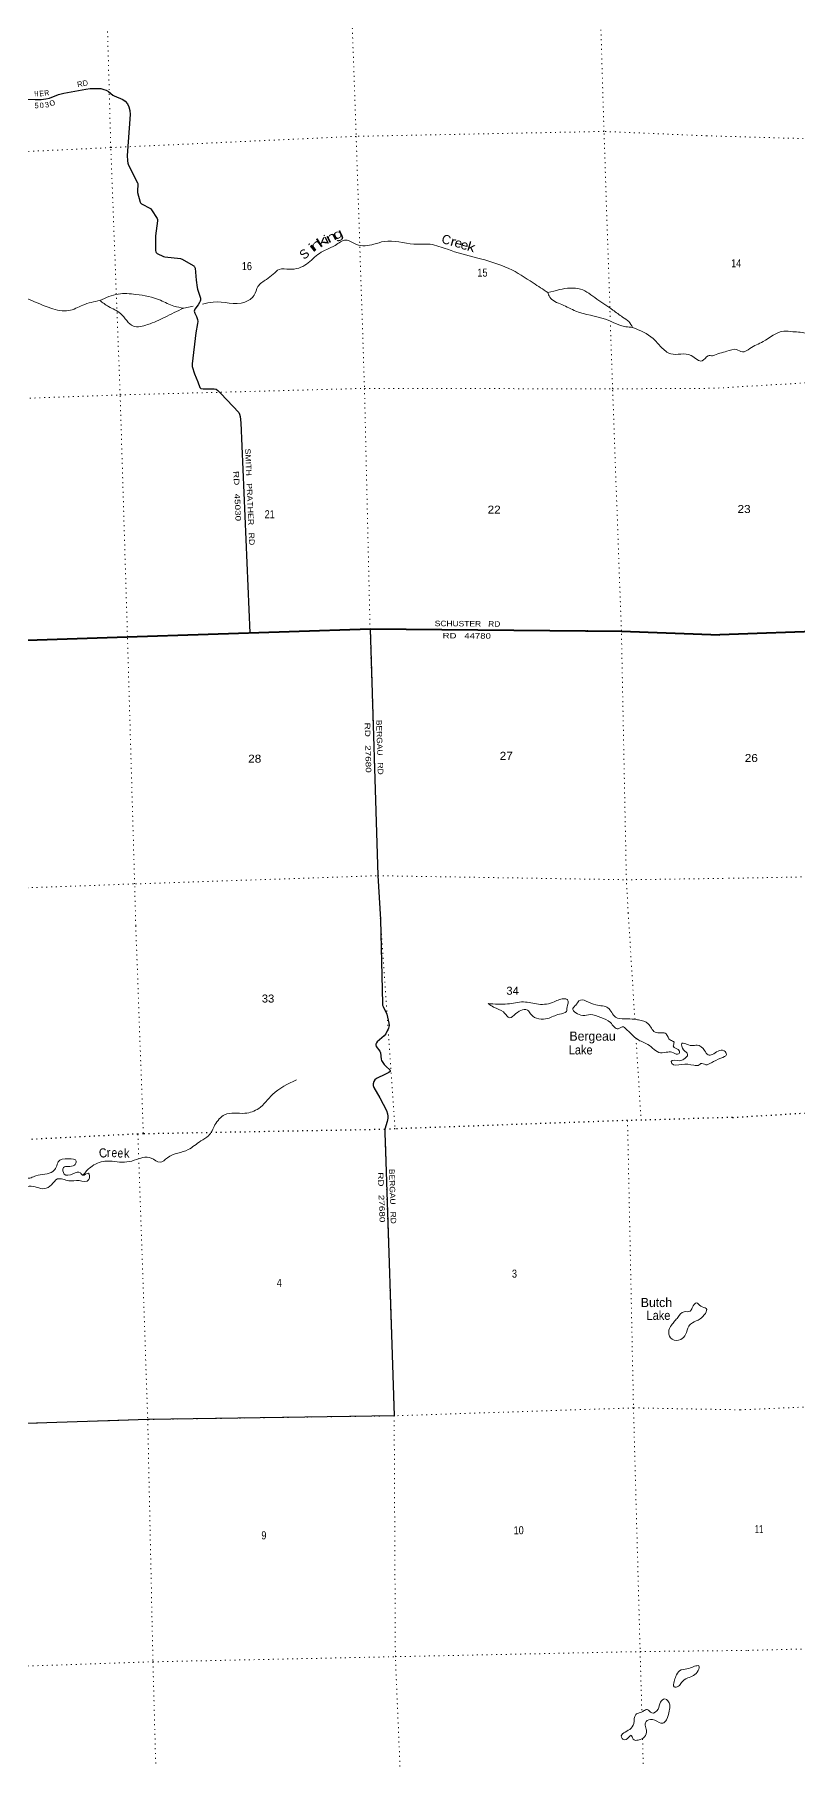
# Model space of a CAD drawing. Header units: feet. Extents: x 493183 to 745759, y 5472 to 195788.
# Drawn here: x 574080 to 590797, y 34981 to 72721 of the extents above; entities that cross this region are included whole.
import ezdxf
from ezdxf.enums import TextEntityAlignment as Align

# ---------------------------------------------------------------- set-up
doc = ezdxf.new("R2010")
doc.units = ezdxf.units.FT
doc.header["$LTSCALE"] = 70
doc.linetypes.add('DOTTED', pattern=[1.5, 0.3, -1.2])
for name, color, linetype, lineweight in [('26', 7, 'Continuous', 40), ('27', 7, 'Continuous', 13), ('29', 7, 'Continuous', 25), ('39', 7, 'Continuous', 13), ('6', 7, 'DOTTED', 25), ('7', 7, 'DOTTED', 13)]:
    doc.layers.add(name, color=color, linetype=linetype, lineweight=lineweight)
doc.layers.add('30', color=7, linetype='Continuous')
doc.layers.add('41', color=7, linetype='Continuous')

msp = doc.modelspace()

# ---------------------------------------------------------------- linework, layer by layer
at = {"layer": '26'}
for points in [[(573484.94, 59465.11), (576111.22, 59552.82), (581421.66, 59727.61), (586921.31, 59678.08), (589076.63, 59592.28)], [(591531.52, 59682.21), (589076.63, 59592.28)]]:
    msp.add_lwpolyline(points, dxfattribs=at)
at = {"layer": '29'}
for points in [[(573868.37, 71311.06), (574094.45, 71298.09), (574227.63, 71301.59), (574331.66, 71312.8), (574409.88, 71329.65), (574602.42, 71407.14), (574721.8, 71438.36), (575205.71, 71529.89), (575296.58, 71538.31), (575466.55, 71544.45), (575534.91, 71538.31), (575594.57, 71522.37), (575645.31, 71501.49), (575697.87, 71474.31), (575792.64, 71397.73), (575825.8, 71378.75), (576011.55, 71298.08), (576061.96, 71264.03), (576114.94, 71203.4), (576146.48, 71137.64), (576169.27, 71059.61), (576174.81, 70972.31), (576109.74, 70073.76), (576113.17, 69961.04), (576123.69, 69908.44), (576139.95, 69861.2), (576335.89, 69480.24), (576342.74, 69460.42), (576344.49, 69446.39), (576332.23, 69299.09), (576335.91, 69264.37), (576393.55, 69055.78), (576400.56, 69043.08), (576409.56, 69031.49), (576421.59, 69019.41), (576435.61, 69008.44), (576604.68, 68926.89), (576616.11, 68916.83), (576637.13, 68890.96), (576767.28, 68695.81), (576773.82, 68673.52), (576773.82, 68643.71), (576730.33, 68318.98), (576726.5, 67997.55), (576732.55, 67970.05), (576742.28, 67953.72), (576765.06, 67932.67), (576905.26, 67868.52), (576931.53, 67859.91), (577275.71, 67821.89), (577292.52, 67816.07), (577310.04, 67809.06), (577553.62, 67670.53), (577565.89, 67661.76), (577575.19, 67649.14), (577583.41, 67638.97), (577592.18, 67614.42), (577617.73, 67346.33), (577639.48, 67187.44), (577647.1, 67151.89), (577708.86, 66956.83), (577712.21, 66932.74), (577710.45, 66909.94), (577704.32, 66891.98), (577689.42, 66860.85), (577659.03, 66811.45), (577591.29, 66715.31), (577580.78, 66692.51), (577576.6, 66670.72), (577579.03, 66648.67), (577587.79, 66627.63), (577626.41, 66557.87), (577649.12, 66489.11), (577652.63, 66448.78), (577649.75, 66405.54), (577606.89, 66197.92), (577526.45, 65522.06), (577529.95, 65462.44), (577580.09, 65303.03), (577653.03, 65128.62), (577699.27, 65005.52), (577722.71, 64981.98), (577769.54, 64974.24), (578010.32, 64974.49), (578052.16, 64964.45), (578090.71, 64936.39), (578156.87, 64869.83), (578550.68, 64455), (578567.35, 64417.36), (578581.37, 64368.26), (578591.64, 64228.78), (578792.67, 59641.79)], [(581421.66, 59727.61), (581595.54, 54333.73), (581648.41, 53371.7)], [(581648.41, 53371.7), (581694.7, 51528.37), (581697.74, 51497), (581706.69, 51470.16), (581787.84, 51303.58), (581836.34, 51103.31), (581839.44, 51055.23), (581834.11, 51022.78), (581827.4, 50994.81), (581764.8, 50871.78), (581734.71, 50827.9), (581580.15, 50691.67), (581561.37, 50670.46), (581547.96, 50641.38), (581545.73, 50627.96), (581557.64, 50590.09), (581638.1, 50489.91), (581650.79, 50451.24), (581664.67, 50317.36), (581673.15, 50287.95), (581686.55, 50262.23), (581733.5, 50201.83), (581775.69, 50155.69), (581854.21, 50083.27), (581865.39, 50060.9), (581864.37, 50051.76), (581865.39, 50045.25), (581836.33, 50022.88), (581757.65, 49987.71), (581565.84, 49893.14), (581529.79, 49867.19), (581503.24, 49826.03), (581489.83, 49779.06), (581489.83, 49743.27), (581505.77, 49696.99), (581639.5, 49467.51), (581784.94, 49194.05), (581805.03, 49122.52), (581811.73, 49073.31), (581811.73, 49024.1), (581797.83, 48954.49), (581745.49, 48785.37), (581744.85, 48680.17), (581749.86, 48524.78), (581949.85, 42518.04), (576574.58, 42438.44), (571224.01, 42265.06)]]:
    msp.add_lwpolyline(points, dxfattribs=at)
at = {"layer": '39'}
msp.add_line((577345.41, 66739.39), (577551.92, 66780.81), dxfattribs=at)
for points in [[(570381.73, 68000.85), (570490.46, 67870), (570806.91, 67689.37), (571443.01, 67483.29), (573118.19, 67018.73), (573525.99, 67032.89), (573966.32, 66926.64), (574436.45, 66738.23), (574829.36, 66683.66), (575136.23, 66803.09), (575510.05, 66907.4)], [(577757.43, 66822.15), (577987.42, 66869.88), (578684.36, 66870.22), (578885.58, 67022.32), (578969.01, 67208.93), (579153.96, 67366.83), (579305.37, 67481.93), (579432.73, 67586.58), (579665.01, 67588.04), (580034.61, 67702.36), (580315.13, 67936.24), (580655.34, 68110.57), (580891.6, 68224.92), (581123.65, 68129.66), (581505.35, 68135.36), (581730.47, 68197.16), (582381.99, 68140.41), (582737.66, 68133.63), (583115.42, 68024.44), (583749.09, 67840.49), (584458.42, 67607.3), (584993.57, 67288.9), (585312.5, 67079.09)], [(594138.1, 68268.99), (594031.26, 68207.1), (593990.85, 67978.17), (593967.45, 67669.18), (593813.66, 67501.18), (593627, 67404.69), (592996.89, 67096.91), (592861.94, 66967.78), (592834.3, 66721.12), (592674.34, 66669.79), (592241.73, 66495.1), (592147.32, 66363.21), (592103.52, 66116.04), (591983.49, 66136.47), (591874.12, 66141.11), (591829.34, 65978.53), (591716.7, 65904.5), (591418.67, 65869), (590989.17, 66175.94), (590670.04, 66222.39), (590475.47, 66234.45), (590020.47, 66006.68), (589732.58, 65856.66), (589569.44, 65781.05), (589438.16, 65833.37), (589231.25, 65794.67), (589075.05, 65751.52), (588916.15, 65693.56)], [(585312.5, 67079.09), (585569.99, 67142.37), (586026.3, 67155.24), (586385.87, 66936.97), (586735.75, 66696.39), (586948.68, 66542.42), (587081.81, 66443.67), (587166.99, 66316)], [(575506.72, 66906.47), (575700.4, 66773.24), (575963.82, 66620.02), (576243.65, 66344.15), (576556.16, 66377.02), (576936.94, 66541.88), (577340.06, 66740.48)], [(575510.05, 66907.4), (575913.53, 67046.41), (576297.47, 67040.06), (576837.24, 66909.1), (577132.5, 66782.55), (577345.41, 66739.39)], [(585310.47, 67084.09), (585352.79, 66979.96), (585618.42, 66816.7), (585926.09, 66674.22), (586573.82, 66494.51), (587017.21, 66331.89), (587166.99, 66316)], [(587166.99, 66316), (587613.89, 66072.84), (587793.08, 65886.13), (588003.89, 65738.17), (588448.97, 65702.51), (588689.55, 65583.2), (588820.83, 65693.96), (588916.15, 65693.56)], [(584005.06, 51533.76), (584431.97, 51523.11), (584780.61, 51567.15), (585107.43, 51518), (585453.84, 51570.05), (585686.67, 51635.7), (585743.94, 51610.77), (585733.85, 51455.37), (585720.15, 51360.35), (585564.01, 51300.45), (585309.69, 51206.11), (584951.72, 51286.81), (584890.85, 51372.11), (584611.39, 51311.48), (584476.24, 51221.81), (584418.55, 51262.85), (584339.5, 51347.74), (584124.42, 51453.79), (584005.06, 51533.76)], [(587216.74, 51192.15), (586988.13, 51197.14), (586795.11, 51233.15), (586627.97, 51439.01), (586363.43, 51503.65), (585991.21, 51588.07), (585922.8, 51497.87), (585862, 51425.98), (586076.26, 51273.56), (586237.5, 51293.28), (586473.8, 51225.99), (586680.85, 51117.75), (586852.31, 50978.48), (586968.41, 51023.39), (587013.81, 50988.12), (587152.84, 50852.17), (587272.78, 50750.04), (587502.16, 50638.27), (587775.87, 50454.93), (587941.2, 50472.72), (588058.88, 50457.2), (588172.83, 50429.51), (588191.46, 50490.38), (588055.04, 50604.23), (588073.08, 50687.26), (587993.01, 50733.84), (587904.61, 50866.89), (587658.89, 50907.77), (587508.5, 51091.84), (587294, 51175.74), (587216.74, 51192.15)], [(588891.58, 50237.94), (589097.19, 50339.25), (589220.48, 50418.58), (589167.86, 50498.02), (589038.63, 50491.11), (588907.1, 50417.65), (588822.39, 50409.71), (588743.02, 50506.69), (588578.2, 50623.94), (588459.19, 50613.23), (588241.7, 50656.75), (588279.58, 50522.57), (588371.23, 50419.82), (588289.1, 50313.2), (588198.9, 50282.97), (588013.41, 50262.72), (588024.57, 50222.66), (588237.49, 50199.19), (588506.83, 50183.02), (588625.95, 50189.71), (588659.56, 50218.67), (588767.35, 50194.87), (588889.56, 50237.9)], [(579812.78, 49862.44), (579287.3, 49544.42), (578985.97, 49237.43), (578685.38, 49134.01), (578239.43, 49099.89), (578028.89, 48877.56), (577887.43, 48642.65), (577718.56, 48528.05), (577444.49, 48338.56), (576988.17, 48159.11), (576826.97, 48060.8), (576634.49, 48153.25), (576263.72, 48104.69), (576048.45, 48063.62), (575621.28, 48084.33), (575309.25, 47954.45), (575140.97, 47779.8)], [(573578.21, 47418.83), (573744.68, 47629.41), (573747.14, 47689.93), (573763.32, 47766.87), (573889.82, 47723.33), (574111.16, 47764.54), (574482.68, 47861.48), (574557.05, 47955.84), (574600.48, 48073.69), (574821.23, 48137.05), (574994.47, 48084.48), (574952.28, 47996.89), (574715.04, 47945.25), (574728.83, 47804.49), (574920.8, 47808.77), (575083.96, 47832.55), (575133.87, 47779.25), (575258.16, 47820.31), (575267.86, 47681.47), (575056.1, 47660.63), (574833.76, 47657.7), (574584.05, 47696.47), (574449.9, 47568.54), (574296.41, 47484.51), (574135.98, 47511.17), (573965.5, 47535.58), (573823.13, 47490.09), (573674.38, 47456.55), (573576.31, 47418.09)], [(588155.66, 44665.46), (588293.85, 44793.49), (588422.97, 44804.42), (588471.54, 44880.07), (588567.82, 44987.01), (588658.68, 44914.47), (588777.31, 44862.7), (588643.67, 44638.04), (588476.03, 44553.7), (588399.11, 44479.43), (588327.06, 44296.45), (588220.73, 44187.28), (588030.46, 44195.13), (587957.7, 44348.69), (588018.37, 44503.2), (588086.94, 44587.35), (588159.82, 44669.31)], [(588373.72, 36786.59), (588600.03, 36946.81), (588615.59, 37047.92), (588520.77, 37039.76), (588354.41, 36983.66), (588195.72, 36943.85), (588113.96, 36823.13), (588076.59, 36705.41), (588075.45, 36594.55), (588168.24, 36602.66), (588234.84, 36684.75), (588373.72, 36786.59)], [(587344.16, 36028.09), (587234.12, 35983.32), (587190.68, 35788.89), (587103.01, 35661.99), (586921.46, 35490.68), (586965.32, 35437.24), (587089.19, 35494.42), (587132.7, 35531.66), (587179.37, 35448.06), (587291.14, 35426.36), (587428.83, 35495.93), (587469.5, 35641.94), (587442.41, 35750.16), (587484.18, 35853.87), (587649.78, 35861.59), (587829.39, 35797.07), (587910.35, 35871.42), (587965.92, 36066.12), (587978.72, 36195.39), (587870.16, 36325.98), (587775.01, 36253.32), (587726.37, 36103.11), (587584.94, 36021.36), (587487.97, 36095.78), (587403.89, 36063.68), (587344.16, 36028.09)]]:
    msp.add_spline(points, degree=3, dxfattribs=at)
at = {"layer": '6'}
msp.add_line((589352.41, 49042.84), (592853.2, 49252.63), dxfattribs=at)
msp.add_lwpolyline([(589352.41, 49042.84), (587365.53, 48980.69), (587056.3, 48975.82), (581971.88, 48792.05), (581741.73, 48778.87), (576461.67, 48682.22), (576343.75, 48678.81), (571349.98, 48430.56), (571030.91, 48415.39), (566006.58, 48408.29), (565640.61, 48408.2), (560666.13, 48273.24), (560263.62, 48264.36), (558340.64, 48242.74)], dxfattribs=at)
at = {"layer": '7'}
for p, q in [((576296.18, 53234.22), (576461.67, 48682.22)), ((581648.41, 53371.7), (581971.88, 48792.05)), ((587071.33, 53512.29), (587215.45, 51193.13)), ((587241.61, 50772.32), (587352.88, 48981.76))]:
    msp.add_line(p, q, dxfattribs=at)
for points in [[(587071.33, 53512.29), (587030.24, 54239.26), (586921.78, 59679.61), (586729.15, 64973.64), (586540.46, 70602.18), (586381.53, 75930.96), (586298.81, 78552.99), (586077.12, 80933.19), (586267.19, 86398.15), (586107.89, 91747.07), (585951.65, 97039.62), (585856.01, 99382.16)], [(576296.18, 53234.22), (576270.73, 54146.96), (576114.39, 59554.36), (575954.23, 64840.81), (575749.39, 70249.5), (575599.93, 75612.67), (575443.14, 80715.83), (575673.55, 86074.6), (575500.27, 91415.26), (575372.38, 96704.21), (575141.09, 99113.61)], [(580493.48, 99250.66), (580618.71, 96919.62), (580841.52, 91632.09), (580962.3, 86290.65), (580735.88, 80825.15), (580929.55, 75803.14), (581118.39, 70494.95), (581300.9, 64983.18), (581421.66, 59727.61), (581594.14, 54345.4), (581648.41, 53371.7)], [(619777.97, 71146.83), (618735.01, 71175.34), (613412.34, 71050.55), (608131.92, 70895.91), (602809.86, 70822.31), (597153.55, 70711.5), (591846.78, 70418.96), (588791.33, 70506.1)], [(588791.33, 70506.1), (586540.46, 70602.18), (581118.39, 70494.95), (575749.39, 70249.5), (570346.16, 69997.48), (565107.53, 69802.33), (560337.75, 69635.91)], [(588935.64, 64985.61), (592080.48, 65170.4), (597330.52, 65445.11), (602973.04, 65497.48), (608295.03, 65598.25), (613606.3, 65759.8), (618863.09, 65748.17), (619926.97, 65731.93)], [(557948.37, 64252.36), (559958.87, 64326.14), (565365.55, 64504.23), (570618.59, 64648.24), (575954.23, 64840.81), (581300.9, 64983.18), (586729.15, 64973.64), (588935.64, 64985.61)], [(589076.63, 59592.28), (592278.15, 59718.57), (597497.03, 60016.49), (603112.69, 60102.72), (608461.24, 60190.46), (613798.16, 60440.03), (619049.27, 60659.1), (620068.6, 60585.15)], [(589076.63, 59592.28), (586921.78, 59679.61), (581421.66, 59727.61), (576114.39, 59554.36), (570820.9, 59376.52), (565550.48, 59152.68), (560109.15, 58994.8), (558080.88, 58901.73)], [(620214.74, 55274.36), (619203.96, 55278.47), (613920.24, 55040.99), (608605.98, 54895.75), (603136.2, 54787.17), (597699.38, 54626.52), (592330.1, 54326.68), (589215.76, 54269.89)], [(558213.32, 53553.84), (560372.23, 53605.11), (565748.45, 53774.7), (570979.52, 53955.05), (576288.87, 54149.25), (581594.47, 54327.27), (587030.24, 54239.26), (589215.76, 54269.89)], [(582952.17, 7521.63), (582908.04, 10730.4), (582771.46, 16033.56), (582465.87, 21304.74), (582306.04, 26569.09), (582205.54, 31806.54), (581976.31, 37250.72), (581949.85, 42518.04), (581741.73, 48778.87)], [(587056.3, 48975.82), (587186.19, 42691.08), (587331.54, 37361.92), (587368.56, 36041.43)], [(576343.75, 48678.81), (576557.4, 42438.25), (576671.65, 37138.63), (576817.48, 31791.34), (576995.81, 26515.32), (577113.84, 21225.85), (577422.46, 15761.28), (577628.49, 10431.45), (577698.73, 7386.65)], [(589519.57, 42648.12), (592397.48, 42771.53), (597748.77, 42841.41), (603059.34, 42934.76), (608372.27, 43304.32), (613684.25, 43329.15), (619066.76, 43445.96), (620538.38, 43512.94)], [(589519.57, 42648.12), (587186.19, 42691.08), (581949.85, 42518.04), (576557.4, 42438.25), (571224.01, 42265.06), (565798.97, 42194.63), (565176.61, 42181.71)], [(609195.74, 37933.67), (608555.87, 37913.18), (603195.03, 37623.39), (597863.14, 37546.39), (592541.26, 37458.29), (589657.07, 37387.97)], [(558625.36, 36714.6), (560665.3, 36778.14), (565981.98, 36894.52), (571310.13, 36958.77), (576671.65, 37138.63), (581976.31, 37250.72), (587331.54, 37361.92), (589657.07, 37387.97)], [(587384.96, 35456.19), (587481.04, 32028.82), (587619.38, 26735.78), (587782.12, 21437.24), (588044.15, 16173.51), (588201.31, 10814.03), (588264.21, 7659.37)]]:
    msp.add_lwpolyline(points, dxfattribs=at)

# ---------------------------------------------------------------- texts
at = {"layer": '27'}
for s, rotation, width, p in [('RD', 10.711, 0.9, (575025.8, 71567.1)), ('SMITH   PRATHER   RD', 272.509, 1.2, (578686.35, 63666.46)), ('SCHUSTER   RD', 359.484, 1.15, (582836.87, 59784.87)), ('RD   44780', 359.579, 1.3, (583010.41, 59517.98)), ('BERGAU   RD', 271.846, 1.15, (581555.99, 57733.29))]:
    msp.add_text(s, height=120, rotation=rotation, dxfattribs=dict(at, width=width)).set_placement(p)
for s, rotation, width, p in [('H', 0.505, 0.6, (574121.68, 71369.16)), ('E', 4.15, 0.75, (574241.08, 71372.89)), ('R', 7.157, 0.75, (574354.93, 71386.46)), ('5', 1.505, 0.8, (574129.33, 71108.95)), ('3', 12.157, 1.05, (574363.58, 71128.68)), ('0', 21.923, 1.4, (574490.6, 71168.51))]:
    msp.add_text(s, height=120, rotation=rotation, dxfattribs=dict(at, width=width)).set_placement(p, align=Align.CENTER)
msp.add_text('0', height=120, rotation=6.15, dxfattribs=at).set_placement((574243.96, 71113.15), align=Align.CENTER)
at = {"layer": '30', "width": 1.35}
for s, rotation, p in [('RD   45030', 272.509, (578456.59, 62626.63)), ('RD   27680', 271.373, (581317.23, 57126.18)), ('RD   27680', 272.153, (581612.8, 47292.94))]:
    msp.add_text(s, height=120, rotation=rotation, dxfattribs=at).set_placement(p, align=Align.CENTER)
at = {"layer": '30', "width": 1.15}
msp.add_text('BERGAU   RD', height=120, rotation=271.907, dxfattribs=at).set_placement((581836.83, 47914.12))
at = {"layer": '41'}
for s, rotation, width, p in [('i', 26.857, 1.2, (580510.62, 68150.74)), ('n', 26.857, 1.5, (580612.57, 68203.66)), ('g', 25.063, 1.45, (580756.08, 68270.12)), ('i', 38.887, 1.65, (580215.09, 67982.06)), ('n', 36.908, 1.8, (580296, 68046.29)), ('k', 32.407, 1.75, (580421.72, 68115.23)), ('r', 343.817, 1.25, (583215.99, 68099.37)), ('e', 343.817, 1.1, (583332.24, 68065.64)), ('e', 343.817, 1.1, (583466.06, 68023.98)), ('k', 343.808, 1.25, (583609.01, 67982.15)), ('C', 10.053, 0.9, (575595.09, 48167.06)), ('e', 355.346, 0.8, (575819.98, 48173.43)), ('e', 357.086, 0.8, (575954.38, 48164.2)), ('k', 1.65, 0.9, (576101.09, 48158.76))]:
    msp.add_text(s, height=200, rotation=rotation, dxfattribs=dict(at, width=width)).set_placement(p, align=Align.CENTER)
for s, rotation, p in [('C', 343.794, (583063.57, 68142.28)), ('S', 40.668, (580048.62, 67847.6)), ('r', 2.707, (575708.34, 48174.16))]:
    msp.add_text(s, height=200, rotation=rotation, dxfattribs=at).set_placement(p, align=Align.CENTER)
at = {"layer": '41', "width": 0.9}
for p in [(585770.62, 50419.52), (587471.7, 44615.15)]:
    msp.add_text('Lake', height=200, dxfattribs=at).set_placement(p)
at = {"layer": '41'}
for s, p in [('Bergeau', (585785.65, 50720.26)), ('Butch', (587346.44, 44895.84))]:
    msp.add_text(s, height=200, dxfattribs=at).set_placement(p)
at = {"layer": '7'}
for s, width, p in [('16', 0.85, (578616.9, 67570.36)), ('15', 0.85, (583771.1, 67427.33)), ('21', 0.85, (579116.65, 62144.41)), ('22', 1.1, (583994.31, 62243.97)), ('27', 1.1, (584258.74, 56861.41)), ('28', 1.1, (578755.53, 56799.32)), ('33', 1.05, (579053.8, 51554.45)), ('34', 1.05, (584404.51, 51724.47)), ('3', 0.85, (584526.57, 45539.06)), ('4', 0.85, (579380.03, 45336.48)), ('10', 0.85, (584563.16, 39928.17)), ('9', 0.85, (579044.14, 39817.35))]:
    msp.add_text(s, height=175, dxfattribs=dict(at, width=width)).set_placement(p)
for s, width, p in [('14', 0.85, (589433.7, 67632.76)), ('23', 1.1, (589606.05, 62258.06)), ('26', 1.1, (589764.16, 56813.61)), ('11', 0.65, (589934.25, 39953.96))]:
    msp.add_text(s, height=175, dxfattribs=dict(at, width=width)).set_placement(p, align=Align.CENTER)

doc.saveas('drawing.dxf')
